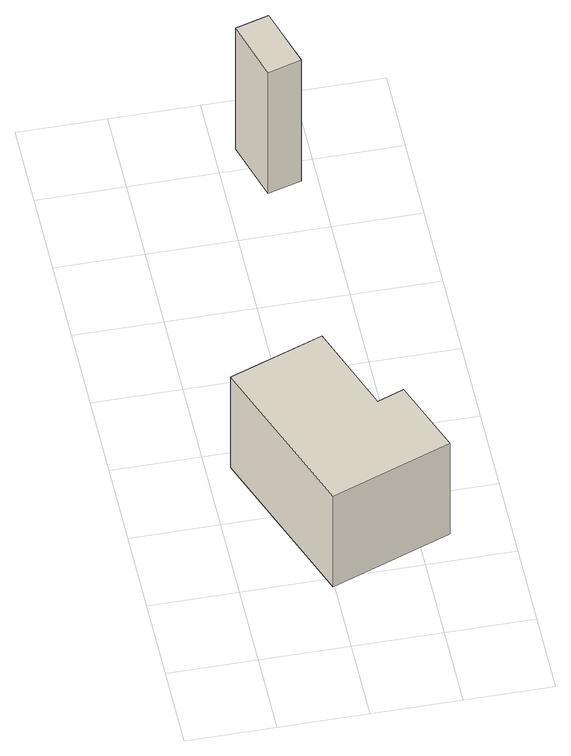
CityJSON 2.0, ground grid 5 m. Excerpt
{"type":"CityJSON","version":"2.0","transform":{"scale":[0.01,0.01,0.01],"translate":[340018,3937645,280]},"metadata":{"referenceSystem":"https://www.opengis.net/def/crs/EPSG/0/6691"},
"CityObjects":{
"building1":{"type":"Building","attributes":{"usage":"411","measuredHeight":7.3,"storeysAboveGround":2,"BuildingIDAttribute.prefecture":"14","BuildingIDAttribute.city":"14151","BuildingDetailAttribute.totalFloorArea":109.5,"BuildingDetailAttribute.buildingFootprintArea":54.75,"BuildingDetailAttribute.buildingStructureType":"601","BuildingDetailAttribute.buildingStructureOrgType":"1","BuildingDetailAttribute.orgUsage":"10","BuildingDetailAttribute.surveyYear":2015,"BuildingLandSlideRiskAttribute.description":"1","BuildingLandSlideRiskAttribute.areaType":"1"},"geometry":[{"type":"Solid","lod":"1","boundaries":[[[[0,1,2,3,4,5]],[[4,6,7,5]],[[3,8,6,4]],[[2,9,8,3]],[[1,10,9,2]],[[0,11,10,1]],[[5,7,11,0]],[[6,8,9,10,11,7]]]]}]},
"building2":{"type":"Building","attributes":{"measuredHeight":9.5,"BuildingIDAttribute.prefecture":"14","BuildingIDAttribute.city":"14151","BuildingDetailAttribute.surveyYear":2015,"BuildingLandSlideRiskAttribute.description":"1","BuildingLandSlideRiskAttribute.areaType":"1"},"geometry":[{"type":"Solid","lod":"1","boundaries":[[[[12,13,14,15]],[[14,16,17,15]],[[13,18,16,14]],[[12,19,18,13]],[[15,17,19,12]],[[16,18,19,17]]]]}]}
},
"vertices":[
[579,1179,547],[773,655,547],[925,713,547],[1087,280,547],[406,25,547],[48,982,547],[406,25,1243],[48,982,1243],[1087,280,1243],[925,713,1243],[773,655,1243],[579,1179,1243],
[718,3302,99],[615,3653,99],[805,3709,99],[909,3358,99],[805,3709,1029],[909,3358,1029],[615,3653,1029],[718,3302,1029]
]}
